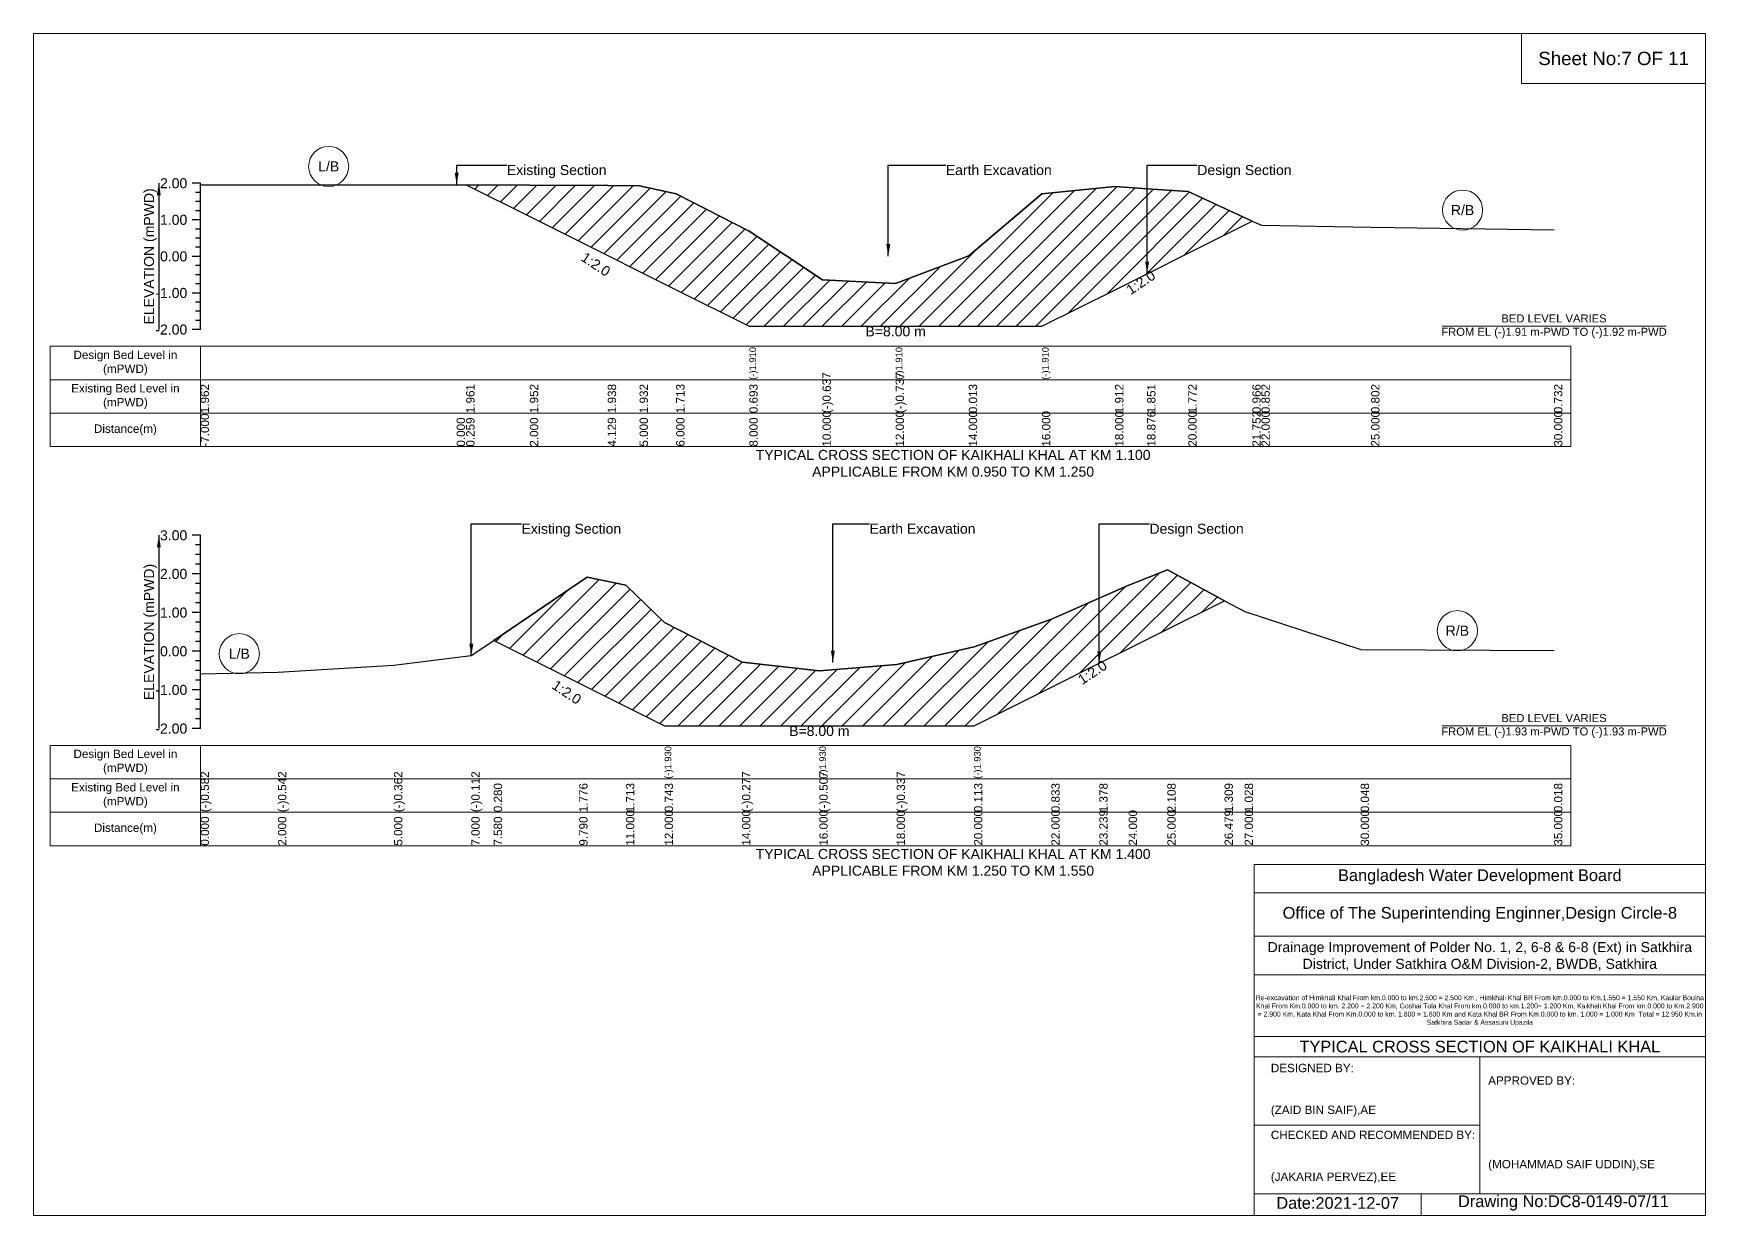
# Model space of a CAD drawing. Header units: inches. Extents: x 91000 to 628000, y -5656 to 0.
# Drawn here: x 430000 to 438000, y -5656 to 0 of the extents above; entities that cross this region are included whole.
import ezdxf

# ---------------------------------------------------------------- set-up
doc = ezdxf.new("R2010")
doc.units = ezdxf.units.IN
doc.header["$LTSCALE"] = 7
doc.header["$MEASUREMENT"] = 0
for name, color, linetype, lineweight in [('Cross section Data Border', 7, 'Continuous', 9), ('Cross Section Labels', 7, 'Continuous', 9), ('Existing_Bed_Level for Xsection', 7, 'Continuous', 25)]:
    doc.layers.add(name, color=color, linetype=linetype, lineweight=lineweight)
doc.styles.get("Standard").update_dxf_attribs({"font": 'arial.ttf'})
doc.dimstyles.get("Standard").update_dxf_attribs({"dimtxt": 0.18, "dimasz": 0.18, "dimexe": 0.18, "dimexo": 0.0625, "dimgap": 0.09, "dimtad": 0, "dimtih": 1, "dimtoh": 1, "dimdec": 4, "dimzin": 0, "dimdsep": 46, "dimtxsty": 'Standard', "dimcen": 0.09, "dimadec": 0, "dimazin": 0, "dimtfac": 1, "dimtdec": 4, "dimtofl": 0, "dimtmove": 0, "dimatfit": 3, "dimfxl": 1, "dimtolj": 1, "dimtzin": 0, "dimarcsym": 0})

msp = doc.modelspace()

# ---------------------------------------------------------------- hatches: boundary and pattern name
at = {"layer": 'Existing_Bed_Level for Xsection'}
h = msp.add_hatch(dxfattribs=at)
h.set_pattern_fill('ANSI31', color=256, scale=525, style=0)
h.paths.add_polyline_path([(432070.3, -723.9), (432375, -876.3), (432747.6, -1062.6), (432900, -1138.8), (433075, -1226.3), (433425, -1401.3), (433775, -1401.3), (434125, -1401.3), (434475, -1401.3), (434825, -1401.3), (435175, -1226.3), (435328.3, -1149.6), (435525, -1051.3), (435831.6, -898), (435525, -756.9), (435328.3, -743.2), (435175, -732.4), (434825, -767.2), (434475, -1064.8), (434125, -1196), (433775, -1178.5), (433425, -945.8), (433075, -767.2), (432900, -728.9), (432747.6, -727.9), (432375, -725.4)])
h = msp.add_hatch(dxfattribs=at)
h.set_pattern_fill('ANSI31', color=256, scale=555, style=0)
h.paths.add_polyline_path([(432202.2, -2904.5), (432611.1, -3108.9), (432650, -3128.4), (432835, -3220.9), (433020, -3313.4), (433390, -3313.4), (433760, -3313.4), (434130, -3313.4), (434500, -3313.4), (434870, -3128.4), (435099.3, -3013.7), (435240, -2943.4), (435425, -2850.9), (435698.6, -2714.1), (435425, -2566.3), (435240, -2639.4), (435099.3, -2701.3), (434870, -2802.2), (434500, -2935.4), (434130, -3018.7), (433760, -3050.1), (433390, -3007.6), (433020, -2818.9), (432835, -2639.4), (432650, -2601.5), (432611.1, -2627.8)])

# ---------------------------------------------------------------- linework, layer by layer
at = {"layer": 'Cross section Data Border'}
for points in [[(430080, -1497), (437355, -1497), (437355, -1977), (430080, -1977)], [(430080, -3406.3), (437355, -3406.3), (437355, -3886.3), (430080, -3886.3)]]:
    msp.add_lwpolyline(points, close=True, dxfattribs=at)
for points in [[(430800, -1497), (430800, -1977)], [(430080, -1657), (437355, -1657)], [(430080, -1817), (437355, -1817)], [(430800, -3406.3), (430800, -3886.3)], [(430080, -3566.3), (437355, -3566.3)], [(430080, -3726.3), (437355, -3726.3)]]:
    msp.add_lwpolyline(points, dxfattribs=at)
at = {"layer": 'Cross Section Labels'}
for points in [[(430000, 0), (438000, 0), (438000, -5656), (430000, -5656)], [(437120, 0), (438000, 0), (438000, -240), (437120, -240)]]:
    msp.add_lwpolyline(points, close=True, dxfattribs=at)
for points in [[(436739.2, -1401.3), (437810.8, -1401.3)], [(436739.2, -3313.4), (437810.8, -3313.4)], [(435840, -5656), (435840, -3976), (438000, -3976)], [(435840, -4112), (438000, -4112)], [(435840, -4320), (438000, -4320)], [(435840, -4504), (438000, -4504)], [(435840, -4800), (438000, -4800)], [(435840, -4896), (438000, -4896)], [(436920, -4896), (436920, -5552)], [(435840, -5224), (436920, -5224)], [(435840, -5552), (438000, -5552)], [(436640, -5552), (436640, -5656)]]:
    msp.add_lwpolyline(points, dxfattribs=at)
for centre in [(431412.5, -636.2), (436837.5, -845.3), (436812.5, -2857.7), (430985, -2967.8)]:
    msp.add_circle(centre, 96, dxfattribs=at)
at = {"layer": 'Existing_Bed_Level for Xsection'}
for points in [[(430800, -717), (430760, -717)], [(430800, -1417), (430800, -1242), (430800, -1067), (430800, -892), (430800, -717)], [(430800, -760.8), (430776, -760.8)], [(430800, -723.7), (432025, -723.7), (432070.3, -723.9), (432375, -725.4), (432747.6, -727.9), (432900, -728.9), (433075, -767.2), (433425, -945.8), (433425, -945.8), (433775, -1178.5), (434125, -1196), (434125, -1196), (434475, -1064.8), (434825, -767.2), (434825, -767.2), (435175, -732.4), (435328.3, -743.2), (435525, -756.9), (435831.6, -898), (435875, -917.9), (436400, -926.7), (437275, -938.9)], [(430800, -804.5), (430776, -804.5)], [(430800, -848.3), (430776, -848.3)], [(430800, -892), (430760, -892)], [(430800, -935.8), (430776, -935.8)], [(430800, -979.5), (430776, -979.5)], [(430800, -1023.3), (430776, -1023.3)], [(430800, -1067), (430760, -1067)], [(430800, -1110.8), (430776, -1110.8)], [(430800, -1154.5), (430776, -1154.5)], [(430800, -1198.3), (430776, -1198.3)], [(430800, -1242), (430760, -1242)], [(430800, -1285.8), (430776, -1285.8)], [(430800, -1329.5), (430776, -1329.5)], [(430800, -1417), (430760, -1417)], [(430800, -1373.3), (430776, -1373.3)], [(430800, -2401.3), (430760, -2401.3)], [(430800, -2447.6), (430776, -2447.6)], [(430800, -3326.3), (430800, -3141.3), (430800, -2956.3), (430800, -2771.3), (430800, -2586.3), (430800, -2401.3)], [(430800, -2493.8), (430776, -2493.8)], [(430800, -2540.1), (430776, -2540.1)], [(430800, -2586.3), (430760, -2586.3)], [(430800, -2632.6), (430776, -2632.6)], [(430800, -3064), (431170, -3056.6), (431725, -3023.3), (432095, -2977.1), (432202.2, -2904.5), (432611.1, -2627.8), (432650, -2601.5), (432835, -2639.4), (433020, -2818.9), (433020, -2818.9), (433390, -3007.6), (433760, -3050.1), (433760, -3050.1), (434130, -3018.7), (434500, -2935.4), (434500, -2935.4), (434870, -2802.2), (435099.3, -2701.3), (435240, -2639.4), (435425, -2566.3), (435698.6, -2714.1), (435795, -2766.2), (436350, -2947.4), (437275, -2953)], [(430800, -2678.8), (430776, -2678.8)], [(430800, -2771.3), (430760, -2771.3)], [(430800, -2725.1), (430776, -2725.1)], [(430800, -2817.6), (430776, -2817.6)], [(430800, -2863.8), (430776, -2863.8)], [(430800, -2956.3), (430760, -2956.3)], [(430800, -2910.1), (430776, -2910.1)], [(430800, -3002.6), (430776, -3002.6)], [(430800, -3048.8), (430776, -3048.8)], [(430800, -3095.1), (430776, -3095.1)], [(430800, -3141.3), (430760, -3141.3)], [(430800, -3187.6), (430776, -3187.6)], [(430800, -3233.8), (430776, -3233.8)], [(430800, -3326.3), (430760, -3326.3)], [(430800, -3280.1), (430776, -3280.1)]]:
    msp.add_lwpolyline(points, dxfattribs=at)
for points in [[(432070.3, -723.9), (432070.3, -723.9), (432375, -876.3), (432747.6, -1062.6), (432900, -1138.8), (433075, -1226.3), (433425, -1401.3), (433425, -1401.3), (433775, -1401.3), (434125, -1401.3), (434125, -1401.3), (434475, -1401.3), (434825, -1401.3), (434825, -1401.3), (435175, -1226.3), (435328.3, -1149.6), (435525, -1051.3), (435831.6, -898), (435525, -756.9), (435328.3, -743.2), (435175, -732.4), (434825, -767.2), (434825, -767.2), (434475, -1064.8), (434125, -1196), (434125, -1196), (433775, -1178.5), (433425, -945.8), (433425, -945.8), (433075, -767.2), (432900, -728.9), (432747.6, -727.9), (432375, -725.4), (432070.3, -723.9)], [(432202.2, -2904.5), (432202.2, -2904.5), (432611.1, -3108.9), (432650, -3128.4), (432835, -3220.9), (433020, -3313.4), (433020, -3313.4), (433390, -3313.4), (433760, -3313.4), (433760, -3313.4), (434130, -3313.4), (434500, -3313.4), (434500, -3313.4), (434870, -3128.4), (435099.3, -3013.7), (435240, -2943.4), (435425, -2850.9), (435698.6, -2714.1), (435425, -2566.3), (435240, -2639.4), (435099.3, -2701.3), (434870, -2802.2), (434500, -2935.4), (434500, -2935.4), (434130, -3018.7), (433760, -3050.1), (433760, -3050.1), (433390, -3007.6), (433020, -2818.9), (433020, -2818.9), (432835, -2639.4), (432650, -2601.5), (432611.1, -2627.8), (432202.2, -2904.5)]]:
    msp.add_lwpolyline(points, close=True, dxfattribs=at)

# ---------------------------------------------------------------- texts
at = {"layer": 'Cross section Data Border', "char_height": 40, "width": 640, "attachment_point": 5}
for s, insert in [('Design Bed Level in (mPWD)', (430440, -1577)), ('Existing Bed Level in (mPWD)', (430440, -1737)), ('Distance(m)', (430440, -1897)), ('Design Bed Level in (mPWD)', (430440, -3486.3)), ('Existing Bed Level in (mPWD)', (430440, -3646.3)), ('Distance(m)', (430440, -3806.3))]:
    msp.add_mtext(s, dxfattribs=dict(at, insert=insert))
at = {"layer": 'Cross Section Labels'}
for s, insert, char_height, attachment_point in [('Sheet No:7 OF 11', (437560, -120), 64, 5), ('L/B', (431412.5, -636.2), 48, 5), ('Existing Section', (432265, -629.5), 48, 1), ('Earth Excavation', (434365, -629.5), 48, 1), ('Design Section', (435568.3, -629.5), 48, 1), ('R/B', (436837.5, -845.3), 48, 5), ('BED LEVEL VARIES ^JFROM EL (-)1.91 m-PWD TO (-)1.92 m-PWD', (437275, -1401.3), 38.4, 5), ('B=8.00 m', (434125, -1401.3), 48, 2), ('TYPICAL CROSS SECTION OF KAIKHALI KHAL AT KM 1.100^JAPPLICABLE FROM KM 0.950 TO KM 1.250', (434400, -2057), 48, 5), ('Existing Section', (432335, -2345.8), 48, 1), ('Earth Excavation', (434000, -2345.8), 48, 1), ('Design Section', (435339.3, -2345.8), 48, 1), ('R/B', (436812.5, -2857.7), 48, 5), ('L/B', (430985, -2967.8), 48, 5), ('BED LEVEL VARIES ^JFROM EL (-)1.93 m-PWD TO (-)1.93 m-PWD', (437275, -3313.4), 38.4, 5), ('B=8.00 m', (433760, -3313.4), 48, 2), ('TYPICAL CROSS SECTION OF KAIKHALI KHAL AT KM 1.400^JAPPLICABLE FROM KM 1.250 TO KM 1.550', (434400, -3966.3), 48, 5), ('Bangladesh Water Development Board', (436920, -4036), 56, 5), ('Office of The Superintending Enginner,Design Circle-8', (436920, -4216), 56, 5)]:
    msp.add_mtext(s, dxfattribs=dict(at, insert=insert, char_height=char_height, attachment_point=attachment_point))
at = {"layer": 'Cross Section Labels', "char_height": 48, "attachment_point": 2}
for insert, rotation in [((432703.9, -1084.5), 326.30993), ((435284.6, -1171.5), 33.69007), ((435053, -3036.9), 33.69007), ((432564.9, -3132.1), 326.30993)]:
    msp.add_mtext('1:2.0', dxfattribs=dict(at, insert=insert, rotation=rotation))
at = {"layer": 'Cross Section Labels'}
for s, insert, char_height, width, attachment_point in [('Drainage Improvement of Polder No. 1, 2, 6-8 & 6-8 (Ext) in Satkhira District, Under Satkhira O&M Division-2, BWDB, Satkhira', (436920, -4416), 48, 2240, 5), ('Re-excavation of Himkhali Khal From km.0.000 to km.2.500 = 2.500 Km , Himkhali Khal BR From km.0.000 to Km.1.550 = 1.550 Km, Kaular Boulna Khal From Km.0.000 to km. 2.200 = 2.200 Km, Goshai Tola Khal From km.0.000 to km.1.200= 1.200 Km, Kaikhali Khal From km.0.000 to Km.2.900 = 2.900 Km, Kata Khal From Km.0.000 to km. 1.600 = 1.600 Km and Kata Khal BR From Km.0.000 to km. 1.000 = 1.000 Km  Total = 12.950 Km.in Satkhira Sadar & Assasuni Upazila', (436920, -4676), 23.4814, 2160, 5), ('TYPICAL CROSS SECTION OF KAIKHALI KHAL', (436920, -4848), 56, 2240, 5), ('DESIGNED BY:^J^J^J(ZAID BIN SAIF),AE', (435920, -5056), 40, 1120, 4), ('APPROVED BY:^J^J^J^J^J^J(MOHAMMAD SAIF UDDIN),SE', (436960, -5216), 40, 1120, 4), ('CHECKED AND RECOMMENDED BY:^J^J^J(JAKARIA PERVEZ),EE', (435920, -5376), 40, 1120, 4), ('Date:2021-12-07', (436240, -5596), 56, 1120, 5), ('Drawing No:DC8-0149-07/11', (437320, -5596), 56, 1760, 5)]:
    msp.add_mtext(s, dxfattribs=dict(at, insert=insert, char_height=char_height, width=width, attachment_point=attachment_point))
at = {"layer": 'Existing_Bed_Level for Xsection', "char_height": 48, "attachment_point": 6}
for s, insert in [('2.00', (430736, -717)), ('1.00', (430736, -892)), ('0.00', (430736, -1067)), ('-1.00', (430736, -1242)), ('-2.00', (430736, -1417)), ('3.00', (430736, -2401.3)), ('2.00', (430736, -2586.3)), ('1.00', (430736, -2771.3)), ('0.00', (430736, -2956.3)), ('-1.00', (430736, -3141.3)), ('-2.00', (430736, -3326.3))]:
    msp.add_mtext(s, dxfattribs=dict(at, insert=insert))
at = {"layer": 'Existing_Bed_Level for Xsection', "rotation": 90}
for s, insert, char_height, attachment_point in [('ELEVATION (mPWD)', (430560, -1067), 48, 5), ('(-)1.910', (433425, -1657), 32, 1), ('(-)1.910', (434125, -1657), 32, 1), ('(-)1.910', (434825, -1657), 32, 1), ('1.961', (432070.3, -1817), 40, 1), ('1.938', (432747.6, -1817), 40, 1), ('1.713', (433075, -1817), 40, 1), ('0.693', (433425, -1817), 40, 1), ('(-)0.637', (433775, -1817), 40, 1), ('(-)0.737', (434125, -1817), 40, 1), ('0.013', (434475, -1817), 40, 1), ('1.851', (435328.3, -1817), 40, 1), ('0.966', (435831.6, -1817), 40, 1), ('1.962', (430800, -1817), 40, 1), ('1.952', (432375, -1817), 40, 1), ('1.932', (432900, -1817), 40, 1), ('1.912', (435175, -1817), 40, 1), ('1.772', (435525, -1817), 40, 1), ('0.852', (435875, -1817), 40, 1), ('0.802', (436400, -1817), 40, 1), ('0.732', (437275, -1817), 40, 1), ('-7.000', (430800, -1977), 40, 1), ('0.000', (432025, -1977), 40, 1), ('0.259', (432070.3, -1977), 40, 1), ('2.000', (432375, -1977), 40, 1), ('4.129', (432747.6, -1977), 40, 1), ('5.000', (432900, -1977), 40, 1), ('6.000', (433075, -1977), 40, 1), ('8.000', (433425, -1977), 40, 1), ('10.000', (433775, -1977), 40, 1), ('12.000', (434125, -1977), 40, 1), ('14.000', (434475, -1977), 40, 1), ('16.000', (434825, -1977), 40, 1), ('18.000', (435175, -1977), 40, 1), ('18.876', (435328.3, -1977), 40, 1), ('20.000', (435525, -1977), 40, 1), ('21.752', (435831.6, -1977), 40, 1), ('22.000', (435875, -1977), 40, 1), ('25.000', (436400, -1977), 40, 1), ('30.000', (437275, -1977), 40, 1), ('ELEVATION (mPWD)', (430560, -2863.8), 48, 5), ('(-)1.930', (433020, -3566.3), 32, 1), ('(-)1.930', (433760, -3566.3), 32, 1), ('(-)1.930', (434500, -3566.3), 32, 1), ('(-)0.582', (430800, -3726.3), 40, 1), ('(-)0.542', (431170, -3726.3), 40, 1), ('(-)0.362', (431725, -3726.3), 40, 1), ('(-)0.112', (432095, -3726.3), 40, 1), ('0.280', (432202.2, -3726.3), 40, 1), ('1.776', (432611.1, -3726.3), 40, 1), ('1.713', (432835, -3726.3), 40, 1), ('0.743', (433020, -3726.3), 40, 1), ('(-)0.277', (433390, -3726.3), 40, 1), ('(-)0.507', (433760, -3726.3), 40, 1), ('(-)0.337', (434130, -3726.3), 40, 1), ('0.113', (434500, -3726.3), 40, 1), ('0.833', (434870, -3726.3), 40, 1), ('1.378', (435099.3, -3726.3), 40, 1), ('2.108', (435425, -3726.3), 40, 1), ('1.309', (435698.6, -3726.3), 40, 1), ('1.028', (435795, -3726.3), 40, 1), ('0.048', (436350, -3726.3), 40, 1), ('0.018', (437275, -3726.3), 40, 1), ('0.000', (430800, -3886.3), 40, 1), ('2.000', (431170, -3886.3), 40, 1), ('5.000', (431725, -3886.3), 40, 1), ('7.000', (432095, -3886.3), 40, 1), ('7.580', (432202.2, -3886.3), 40, 1), ('9.790', (432611.1, -3886.3), 40, 1), ('11.000', (432835, -3886.3), 40, 1), ('12.000', (433020, -3886.3), 40, 1), ('14.000', (433390, -3886.3), 40, 1), ('16.000', (433760, -3886.3), 40, 1), ('18.000', (434130, -3886.3), 40, 1), ('20.000', (434500, -3886.3), 40, 1), ('22.000', (434870, -3886.3), 40, 1), ('23.239', (435099.3, -3886.3), 40, 1), ('24.000', (435240, -3886.3), 40, 1), ('25.000', (435425, -3886.3), 40, 1), ('26.479', (435698.6, -3886.3), 40, 1), ('27.000', (435795, -3886.3), 40, 1), ('30.000', (436350, -3886.3), 40, 1), ('35.000', (437275, -3886.3), 40, 1)]:
    msp.add_mtext(s, dxfattribs=dict(at, insert=insert, char_height=char_height, attachment_point=attachment_point))

# ---------------------------------------------------------------- leaders
at = {"layer": 'Cross Section Labels', "annotation_type": 0, "has_hookline": 1, "hookline_direction": 0}
for points, text_width in [([(432025, -723.7), (432025, -629.5), (432264.9, -629.5)], 467.2), ([(434089.8, -1065.8), (434089.8, -629.5), (434364.9, -629.5)], 497), ([(435328.3, -1149.6), (435328.3, -629.5), (435568.2, -629.5)], 441.2), ([(432095, -2977.1), (432095, -2345.8), (432334.9, -2345.8)], 467.2), ([(433824.7, -3010.6), (433824.7, -2345.8), (433999.9, -2345.8)], 497), ([(435099.3, -3013.7), (435099.3, -2345.8), (435339.2, -2345.8)], 441.2)]:
    msp.add_leader(points, dimstyle='Standard', override={"dimasz": 57.6}, dxfattribs=dict(at, text_width=text_width))
at = {"layer": 'Existing_Bed_Level for Xsection'}
for points in [[(430600, -717), (430600, -1417)], [(430600, -2401.3), (430600, -3326.3)]]:
    msp.add_leader(points, dimstyle='Standard', override={"dimasz": 57.6}, dxfattribs=at)

doc.saveas('drawing.dxf')
